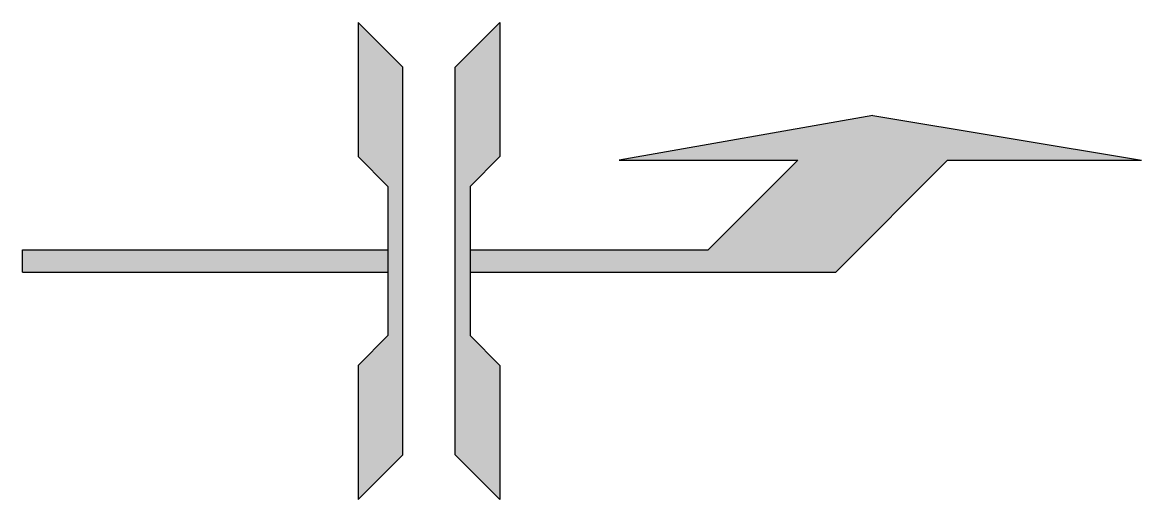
# Model space of a CAD drawing. Header units: metres. Extents: x 0 to 7.5, y -1.6 to 1.6.
import ezdxf

# ---------------------------------------------------------------- set-up
doc = ezdxf.new("R2010")
doc.units = ezdxf.units.M
doc.header["$LTSCALE"] = 0.2

msp = doc.modelspace()

# ---------------------------------------------------------------- hatches: boundary and pattern name
at = {"true_color": 0xfaf528}
h = msp.add_hatch(color=2, dxfattribs=at)
h.paths.add_polyline_path([(0, 0.075), (0, -0.075), (2.45, -0.075), (2.45, 0.075)])
h.paths.add_polyline_path([(5.45, -0.075), (6.2, 0.675), (7.5, 0.675), (5.7, 0.975), (4, 0.675), (5.1959, 0.675), (4.5959, 0.075), (3, 0.075), (3, -0.075)])
h.paths.add_polyline_path([(2.9, -1.3), (3.2, -1.6), (3.2, -0.7), (3, -0.5), (3, 0.5), (3.2, 0.7), (3.2, 1.6), (2.9, 1.3)])
h.paths.add_polyline_path([(2.55, 1.3), (2.25, 1.6), (2.25, 0.7), (2.45, 0.5), (2.45, -0.5), (2.25, -0.7), (2.25, -1.6), (2.55, -1.3)])

# ---------------------------------------------------------------- linework, layer by layer
at = {"color": 2, "linetype": 'Continuous', "true_color": 0xfaf528}
for p, q in [((5.7, 0.975), (4, 0.675)), ((5.7, 0.975), (7.5, 0.675)), ((6.2, 0.675), (5.45, -0.075)), ((6.2, 0.675), (7.5, 0.675)), ((4, 0.675), (5.1959, 0.675)), ((5.1959, 0.675), (4.5959, 0.075)), ((0, 0.075), (2.45, 0.075)), ((3, 0.075), (4.5959, 0.075)), ((0, -0.075), (0, 0.075)), ((0, -0.075), (2.45, -0.075)), ((3, -0.075), (5.45, -0.075))]:
    msp.add_line(p, q, dxfattribs=at)
at = {"color": 2, "linetype": 'Continuous', "true_color": 0xfaf528, "flags": 128}
for points in [[(2.25, 1.6), (2.25, 0.7), (2.45, 0.5), (2.45, -0.5), (2.25, -0.7), (2.25, -1.6), (2.55, -1.3), (2.55, 1.3), (2.25, 1.6)], [(3.2, 1.6), (3.2, 0.7), (3, 0.5), (3, -0.5), (3.2, -0.7), (3.2, -1.6), (2.9, -1.3), (2.9, 1.3), (3.2, 1.6)]]:
    msp.add_lwpolyline(points, dxfattribs=at)

doc.saveas('drawing.dxf')
